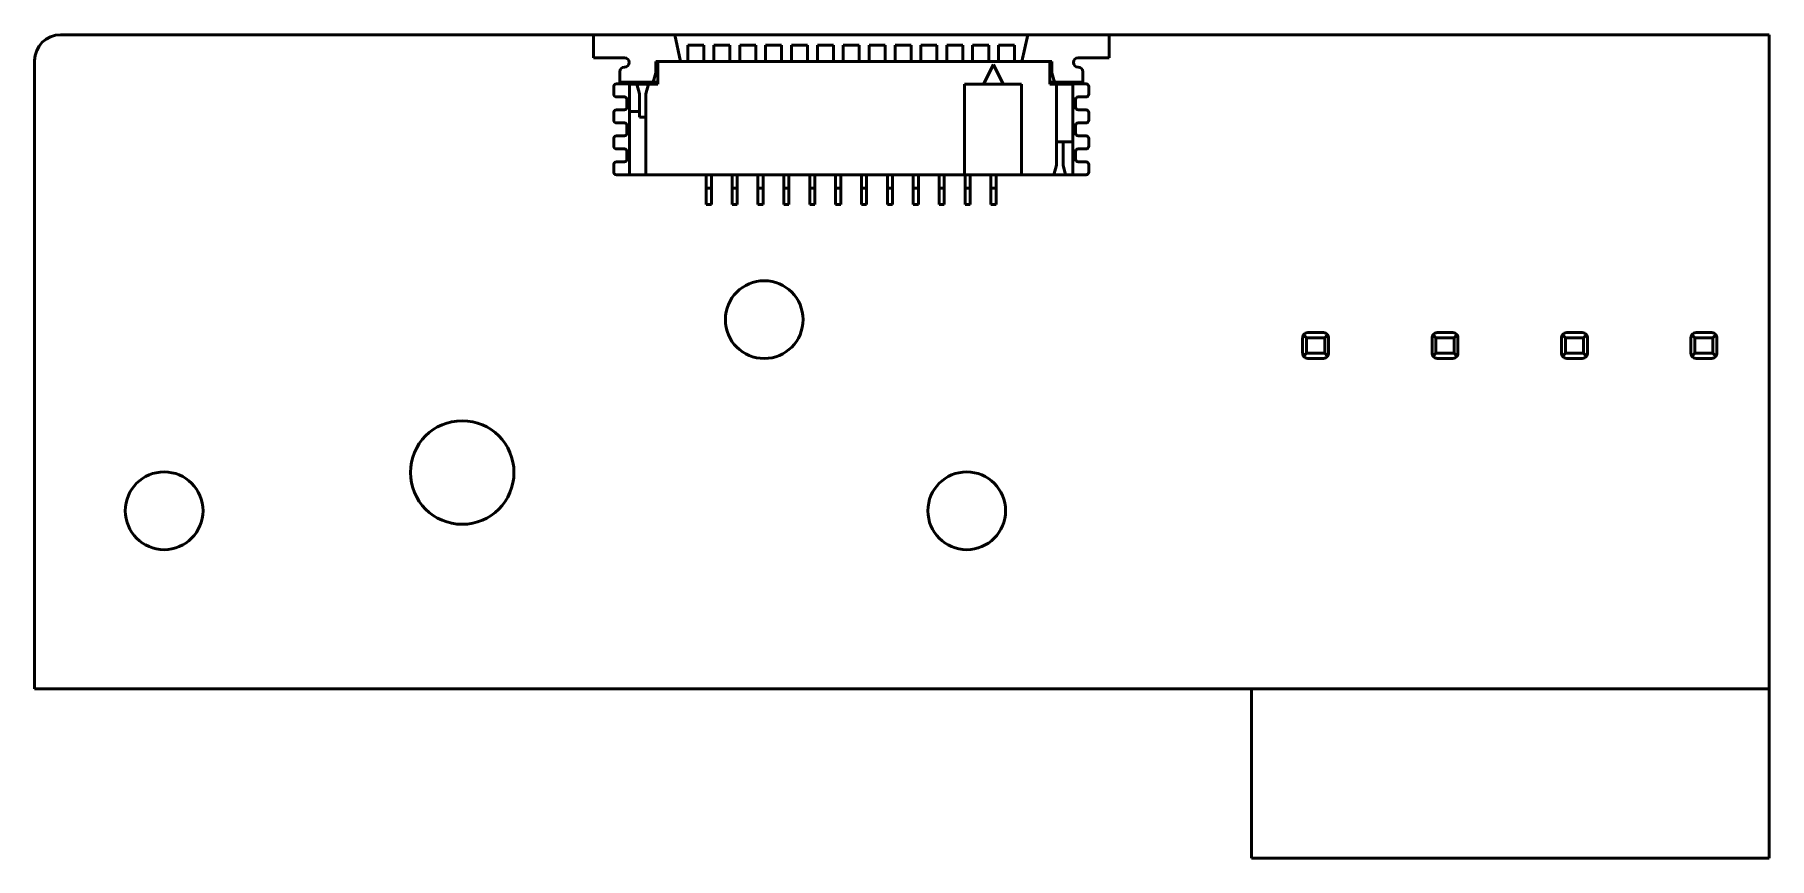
# Model space of a CAD drawing. Header units: inches. Extents: x 4.53 to 7.16, y 3.51 to 4.76.
import ezdxf

# ---------------------------------------------------------------- set-up
doc = ezdxf.new("R2010")
doc.units = ezdxf.units.IN
doc.header["$MEASUREMENT"] = 0
doc.layers.add('Visible (ANSI)', color=7, linetype='Continuous', lineweight=50)

msp = doc.modelspace()

# ---------------------------------------------------------------- linework, layer by layer
at = {"layer": 'Visible (ANSI)'}
for p, q in [((5.3758, 4.7604), (4.5656, 4.7604)), ((5.4995, 4.7604), (5.3758, 4.7604)), ((5.3758, 4.7604), (5.3758, 4.7254)), ((5.4995, 4.7604), (6.0365, 4.7604)), ((5.4995, 4.7604), (5.5085, 4.7195)), ((6.0274, 4.7195), (6.0365, 4.7604)), ((6.1601, 4.7604), (6.0365, 4.7604)), ((7.164, 4.7604), (6.1601, 4.7604)), ((6.1601, 4.7254), (6.1601, 4.7604)), ((7.164, 3.7662), (7.164, 4.7604)), ((5.3758, 4.7254), (5.4231, 4.7254)), ((5.5196, 4.7195), (5.5196, 4.7443)), ((5.544, 4.7443), (5.5196, 4.7443)), ((5.544, 4.7195), (5.544, 4.7443)), ((5.5589, 4.7195), (5.5589, 4.7443)), ((5.5833, 4.7443), (5.5589, 4.7443)), ((5.5833, 4.7195), (5.5833, 4.7443)), ((5.5983, 4.7195), (5.5983, 4.7443)), ((5.6227, 4.7443), (5.5983, 4.7443)), ((5.6227, 4.7195), (5.6227, 4.7443)), ((5.6377, 4.7195), (5.6377, 4.7443)), ((5.6621, 4.7443), (5.6377, 4.7443)), ((5.6621, 4.7195), (5.6621, 4.7443)), ((5.677, 4.7195), (5.677, 4.7443)), ((5.7015, 4.7443), (5.677, 4.7443)), ((5.7015, 4.7195), (5.7015, 4.7443)), ((5.7164, 4.7195), (5.7164, 4.7443)), ((5.7408, 4.7443), (5.7164, 4.7443)), ((5.7408, 4.7195), (5.7408, 4.7443)), ((5.7558, 4.7195), (5.7558, 4.7443)), ((5.7802, 4.7443), (5.7558, 4.7443)), ((5.7802, 4.7195), (5.7802, 4.7443)), ((5.7952, 4.7195), (5.7952, 4.7443)), ((5.8196, 4.7443), (5.7952, 4.7443)), ((5.8196, 4.7195), (5.8196, 4.7443)), ((5.8345, 4.7195), (5.8345, 4.7443)), ((5.8589, 4.7443), (5.8345, 4.7443)), ((5.8589, 4.7195), (5.8589, 4.7443)), ((5.8739, 4.7195), (5.8739, 4.7443)), ((5.8983, 4.7443), (5.8739, 4.7443)), ((5.8983, 4.7195), (5.8983, 4.7443)), ((5.9133, 4.7195), (5.9133, 4.7443)), ((5.9377, 4.7443), (5.9133, 4.7443)), ((5.9377, 4.7195), (5.9377, 4.7443)), ((5.9526, 4.7195), (5.9526, 4.7443)), ((5.977, 4.7443), (5.9526, 4.7443)), ((5.977, 4.7195), (5.977, 4.7443)), ((6.0164, 4.7443), (5.992, 4.7443)), ((5.992, 4.7195), (5.992, 4.7443)), ((6.0164, 4.7195), (6.0164, 4.7443)), ((6.1129, 4.7254), (6.1601, 4.7254)), ((4.5262, 4.721), (4.5262, 3.7662)), ((5.416, 4.7041), (5.416, 4.6884)), ((5.4669, 4.6884), (5.4707, 4.7025)), ((5.4707, 4.7195), (5.4739, 4.7195)), ((5.4707, 4.7025), (5.4707, 4.7195)), ((6.0699, 4.7195), (5.4739, 4.7195)), ((5.4739, 4.7195), (5.4739, 4.6852)), ((5.9841, 4.7151), (5.9692, 4.6852)), ((5.9991, 4.6852), (5.9841, 4.7151)), ((6.0699, 4.6852), (6.0699, 4.7195)), ((6.0699, 4.7195), (6.0731, 4.7195)), ((6.0731, 4.7195), (6.0731, 4.7025)), ((6.0731, 4.7025), (6.0769, 4.6884)), ((6.1199, 4.6884), (6.1199, 4.7041)), ((5.4069, 4.6817), (5.4069, 4.6698)), ((5.4439, 4.6856), (5.4108, 4.6856)), ((5.416, 4.6884), (5.4669, 4.6884)), ((5.431, 4.6852), (5.442, 4.6852)), ((5.431, 4.6852), (5.431, 4.6439)), ((5.4597, 4.6852), (5.442, 4.6852)), ((5.442, 4.6852), (5.4459, 4.6705)), ((5.444, 4.6852), (5.4439, 4.6856)), ((5.4459, 4.6439), (5.4459, 4.6705)), ((5.4558, 4.6705), (5.4597, 4.6852)), ((5.4558, 4.5474), (5.4558, 4.6705)), ((5.4739, 4.6852), (5.4597, 4.6852)), ((5.4669, 4.6884), (5.4739, 4.6884)), ((5.94, 4.5474), (5.94, 4.6852)), ((5.9692, 4.6852), (5.94, 4.6852)), ((5.9692, 4.6852), (5.9991, 4.6852)), ((6.027, 4.6852), (5.9991, 4.6852)), ((6.027, 4.5474), (6.027, 4.6852)), ((6.0699, 4.6884), (6.0769, 4.6884)), ((6.0802, 4.6852), (6.0699, 4.6852)), ((6.0769, 4.6884), (6.1199, 4.6884)), ((6.0802, 4.6852), (6.105, 4.6852)), ((6.0802, 4.5621), (6.0802, 4.6852)), ((6.0822, 4.6856), (6.09, 4.6856)), ((6.0822, 4.6852), (6.0822, 4.6856)), ((6.1251, 4.6856), (6.09, 4.6856)), ((6.09, 4.6856), (6.09, 4.6852)), ((6.105, 4.6852), (6.105, 4.5974)), ((6.1291, 4.6698), (6.1291, 4.6817)), ((5.4108, 4.6659), (5.423, 4.6659)), ((5.423, 4.6461), (5.4108, 4.6461)), ((5.4269, 4.6619), (5.4269, 4.6501)), ((5.431, 4.6439), (5.4459, 4.6439)), ((5.431, 4.5474), (5.431, 4.6439)), ((5.4459, 4.6439), (5.4459, 4.6352)), ((6.109, 4.6501), (6.109, 4.6619)), ((6.1129, 4.6659), (6.1251, 4.6659)), ((6.1251, 4.6461), (6.1129, 4.6461)), ((5.4069, 4.6422), (5.4069, 4.6303)), ((5.4108, 4.6264), (5.423, 4.6264)), ((5.4269, 4.6225), (5.4269, 4.6106)), ((5.4558, 4.6352), (5.4459, 4.6352)), ((6.109, 4.6106), (6.109, 4.6225)), ((6.1129, 4.6264), (6.1251, 4.6264)), ((6.1291, 4.6303), (6.1291, 4.6422)), ((5.4069, 4.6027), (5.4069, 4.5908)), ((5.423, 4.6066), (5.4108, 4.6066)), ((6.0802, 4.5974), (6.09, 4.5974)), ((6.09, 4.5974), (6.105, 4.5974)), ((6.09, 4.5621), (6.09, 4.5974)), ((6.105, 4.5474), (6.105, 4.5974)), ((6.1251, 4.6066), (6.1129, 4.6066)), ((6.1291, 4.5908), (6.1291, 4.6027)), ((5.4108, 4.5869), (5.423, 4.5869)), ((5.423, 4.5672), (5.4108, 4.5672)), ((5.4269, 4.583), (5.4269, 4.5711)), ((6.109, 4.5711), (6.109, 4.583)), ((6.1129, 4.5869), (6.1251, 4.5869)), ((6.1251, 4.5672), (6.1129, 4.5672)), ((5.4069, 4.5632), (5.4069, 4.5514)), ((5.4108, 4.5474), (5.431, 4.5474)), ((5.4558, 4.5474), (5.431, 4.5474)), ((5.4558, 4.5474), (5.94, 4.5474)), ((5.5473, 4.5273), (5.5473, 4.5474)), ((5.5552, 4.5273), (5.5552, 4.5474)), ((5.5867, 4.5273), (5.5867, 4.5474)), ((5.5946, 4.5273), (5.5946, 4.5474)), ((5.6261, 4.5273), (5.6261, 4.5474)), ((5.6339, 4.5273), (5.6339, 4.5474)), ((5.6654, 4.5273), (5.6654, 4.5474)), ((5.6733, 4.5273), (5.6733, 4.5474)), ((5.7048, 4.5273), (5.7048, 4.5474)), ((5.7127, 4.5273), (5.7127, 4.5474)), ((5.7442, 4.5273), (5.7442, 4.5474)), ((5.752, 4.5273), (5.752, 4.5474)), ((5.7835, 4.5273), (5.7835, 4.5474)), ((5.7914, 4.5273), (5.7914, 4.5474)), ((5.8229, 4.5273), (5.8229, 4.5474)), ((5.8308, 4.5273), (5.8308, 4.5474)), ((5.8623, 4.5273), (5.8623, 4.5474)), ((5.8702, 4.5273), (5.8702, 4.5474)), ((5.9017, 4.5273), (5.9017, 4.5474)), ((5.9095, 4.5273), (5.9095, 4.5474)), ((6.027, 4.5474), (5.94, 4.5474)), ((5.941, 4.5273), (5.941, 4.5474)), ((5.9489, 4.5273), (5.9489, 4.5474)), ((5.9804, 4.5273), (5.9804, 4.5474)), ((5.9883, 4.5273), (5.9883, 4.5474)), ((6.027, 4.5474), (6.0762, 4.5474)), ((6.0802, 4.5621), (6.0762, 4.5474)), ((6.094, 4.5474), (6.0762, 4.5474)), ((6.094, 4.5474), (6.09, 4.5621)), ((6.105, 4.5474), (6.094, 4.5474)), ((6.105, 4.5474), (6.1251, 4.5474)), ((6.1291, 4.5514), (6.1291, 4.5632)), ((5.5473, 4.5222), (5.5473, 4.5273)), ((5.5552, 4.5273), (5.5473, 4.5273)), ((5.5473, 4.5077), (5.5473, 4.5222)), ((5.5552, 4.5222), (5.5552, 4.5273)), ((5.5552, 4.5077), (5.5552, 4.5222)), ((5.5867, 4.5222), (5.5867, 4.5273)), ((5.5946, 4.5273), (5.5867, 4.5273)), ((5.5867, 4.5077), (5.5867, 4.5222)), ((5.5946, 4.5222), (5.5946, 4.5273)), ((5.5946, 4.5077), (5.5946, 4.5222)), ((5.6261, 4.5222), (5.6261, 4.5273)), ((5.6339, 4.5273), (5.6261, 4.5273)), ((5.6261, 4.5077), (5.6261, 4.5222)), ((5.6339, 4.5222), (5.6339, 4.5273)), ((5.6339, 4.5077), (5.6339, 4.5222)), ((5.6654, 4.5222), (5.6654, 4.5273)), ((5.6733, 4.5273), (5.6654, 4.5273)), ((5.6654, 4.5077), (5.6654, 4.5222)), ((5.6733, 4.5222), (5.6733, 4.5273)), ((5.6733, 4.5077), (5.6733, 4.5222)), ((5.7048, 4.5222), (5.7048, 4.5273)), ((5.7127, 4.5273), (5.7048, 4.5273)), ((5.7048, 4.5077), (5.7048, 4.5222)), ((5.7127, 4.5222), (5.7127, 4.5273)), ((5.7127, 4.5077), (5.7127, 4.5222)), ((5.7442, 4.5222), (5.7442, 4.5273)), ((5.752, 4.5273), (5.7442, 4.5273)), ((5.7442, 4.5077), (5.7442, 4.5222)), ((5.752, 4.5222), (5.752, 4.5273)), ((5.752, 4.5077), (5.752, 4.5222)), ((5.7835, 4.5222), (5.7835, 4.5273)), ((5.7914, 4.5273), (5.7835, 4.5273)), ((5.7835, 4.5077), (5.7835, 4.5222)), ((5.7914, 4.5222), (5.7914, 4.5273)), ((5.7914, 4.5077), (5.7914, 4.5222)), ((5.8229, 4.5222), (5.8229, 4.5273)), ((5.8308, 4.5273), (5.8229, 4.5273)), ((5.8229, 4.5077), (5.8229, 4.5222)), ((5.8308, 4.5222), (5.8308, 4.5273)), ((5.8308, 4.5077), (5.8308, 4.5222)), ((5.8623, 4.5222), (5.8623, 4.5273)), ((5.8702, 4.5273), (5.8623, 4.5273)), ((5.8623, 4.5077), (5.8623, 4.5222)), ((5.8702, 4.5222), (5.8702, 4.5273)), ((5.8702, 4.5077), (5.8702, 4.5222)), ((5.9017, 4.5222), (5.9017, 4.5273)), ((5.9095, 4.5273), (5.9017, 4.5273)), ((5.9017, 4.5077), (5.9017, 4.5222)), ((5.9095, 4.5222), (5.9095, 4.5273)), ((5.9095, 4.5077), (5.9095, 4.5222)), ((5.941, 4.5222), (5.941, 4.5273)), ((5.9489, 4.5273), (5.941, 4.5273)), ((5.941, 4.5077), (5.941, 4.5222)), ((5.9489, 4.5222), (5.9489, 4.5273)), ((5.9489, 4.5077), (5.9489, 4.5222)), ((5.9804, 4.5222), (5.9804, 4.5273)), ((5.9883, 4.5273), (5.9804, 4.5273)), ((5.9804, 4.5077), (5.9804, 4.5222)), ((5.9883, 4.5222), (5.9883, 4.5273)), ((5.9883, 4.5077), (5.9883, 4.5222)), ((5.5473, 4.5077), (5.5473, 4.5025)), ((5.5552, 4.5025), (5.5473, 4.5025)), ((5.5552, 4.5077), (5.5552, 4.5025)), ((5.5867, 4.5077), (5.5867, 4.5025)), ((5.5946, 4.5025), (5.5867, 4.5025)), ((5.5946, 4.5077), (5.5946, 4.5025)), ((5.6261, 4.5077), (5.6261, 4.5025)), ((5.6339, 4.5025), (5.6261, 4.5025)), ((5.6339, 4.5077), (5.6339, 4.5025)), ((5.6654, 4.5077), (5.6654, 4.5025)), ((5.6733, 4.5025), (5.6654, 4.5025)), ((5.6733, 4.5077), (5.6733, 4.5025)), ((5.7048, 4.5077), (5.7048, 4.5025)), ((5.7127, 4.5025), (5.7048, 4.5025)), ((5.7127, 4.5077), (5.7127, 4.5025)), ((5.7442, 4.5077), (5.7442, 4.5025)), ((5.752, 4.5025), (5.7442, 4.5025)), ((5.752, 4.5077), (5.752, 4.5025)), ((5.7835, 4.5077), (5.7835, 4.5025)), ((5.7914, 4.5025), (5.7835, 4.5025)), ((5.7914, 4.5077), (5.7914, 4.5025)), ((5.8229, 4.5077), (5.8229, 4.5025)), ((5.8308, 4.5025), (5.8229, 4.5025)), ((5.8308, 4.5077), (5.8308, 4.5025)), ((5.8623, 4.5077), (5.8623, 4.5025)), ((5.8702, 4.5025), (5.8623, 4.5025)), ((5.8702, 4.5077), (5.8702, 4.5025)), ((5.9017, 4.5077), (5.9017, 4.5025)), ((5.9095, 4.5025), (5.9017, 4.5025)), ((5.9095, 4.5077), (5.9095, 4.5025)), ((5.941, 4.5077), (5.941, 4.5025)), ((5.9489, 4.5025), (5.941, 4.5025)), ((5.9489, 4.5077), (5.9489, 4.5025)), ((5.9804, 4.5077), (5.9804, 4.5025)), ((5.9883, 4.5025), (5.9804, 4.5025)), ((5.9883, 4.5077), (5.9883, 4.5025)), ((6.4544, 4.2998), (6.4544, 4.2762)), ((6.4603, 4.2998), (6.4559, 4.3044)), ((6.4603, 4.2998), (6.4603, 4.2762)), ((6.4603, 4.2998), (6.4879, 4.2998)), ((6.4623, 4.3077), (6.4859, 4.3077)), ((6.4879, 4.2998), (6.4923, 4.3044)), ((6.4879, 4.2998), (6.4879, 4.2762)), ((6.4938, 4.2998), (6.4938, 4.2762)), ((6.6512, 4.2998), (6.6512, 4.2762)), ((6.6571, 4.2998), (6.6527, 4.3044)), ((6.6571, 4.2998), (6.6571, 4.2762)), ((6.6571, 4.2998), (6.6847, 4.2998)), ((6.6591, 4.3077), (6.6827, 4.3077)), ((6.6847, 4.2998), (6.6891, 4.3044)), ((6.6847, 4.2998), (6.6847, 4.2762)), ((6.6906, 4.2998), (6.6906, 4.2762)), ((6.8481, 4.2998), (6.8481, 4.2762)), ((6.854, 4.2998), (6.8496, 4.3044)), ((6.854, 4.2998), (6.854, 4.2762)), ((6.854, 4.2998), (6.8816, 4.2998)), ((6.856, 4.3077), (6.8796, 4.3077)), ((6.8816, 4.2998), (6.886, 4.3044)), ((6.8816, 4.2998), (6.8816, 4.2762)), ((6.8875, 4.2998), (6.8875, 4.2762)), ((7.0449, 4.2998), (7.0449, 4.2762)), ((7.0508, 4.2998), (7.0464, 4.3044)), ((7.0508, 4.2998), (7.0508, 4.2762)), ((7.0508, 4.2998), (7.0784, 4.2998)), ((7.0528, 4.3077), (7.0764, 4.3077)), ((7.0784, 4.2998), (7.0828, 4.3044)), ((7.0784, 4.2998), (7.0784, 4.2762)), ((7.0843, 4.2998), (7.0843, 4.2762)), ((6.4603, 4.2762), (6.4559, 4.2716)), ((6.4603, 4.2762), (6.4879, 4.2762)), ((6.4879, 4.2762), (6.4923, 4.2716)), ((6.6571, 4.2762), (6.6527, 4.2716)), ((6.6571, 4.2762), (6.6847, 4.2762)), ((6.6847, 4.2762), (6.6891, 4.2716)), ((6.854, 4.2762), (6.8496, 4.2716)), ((6.854, 4.2762), (6.8816, 4.2762)), ((6.8816, 4.2762), (6.886, 4.2716)), ((7.0508, 4.2762), (7.0464, 4.2716)), ((7.0508, 4.2762), (7.0784, 4.2762)), ((7.0784, 4.2762), (7.0828, 4.2716)), ((6.4623, 4.2683), (6.4859, 4.2683)), ((6.6591, 4.2683), (6.6827, 4.2683)), ((6.856, 4.2683), (6.8796, 4.2683)), ((7.0528, 4.2683), (7.0764, 4.2683)), ((4.5262, 3.7662), (7.164, 3.7662)), ((6.3766, 3.5084), (6.3766, 3.7662)), ((7.164, 3.7662), (7.164, 3.5084)), ((7.164, 3.5084), (6.3766, 3.5084))]:
    msp.add_line(p, q, dxfattribs=at)
for centre, radius in [((5.6356, 4.3273), 0.0591), ((5.1764, 4.0949), 0.0787), ((4.7231, 4.0367), 0.0591), ((5.9436, 4.0367), 0.0591)]:
    msp.add_circle(centre, radius, dxfattribs=at)
for centre, radius, start, end in [((4.5656, 4.721), 0.0394, 90, 180), ((5.4231, 4.7183), 0.00709, 270, 90), ((6.1129, 4.7183), 0.00709, 90, 270), ((5.4231, 4.7041), 0.00709, 90, 180), ((6.1129, 4.7041), 0.00709, 0, 90), ((5.4108, 4.6817), 0.00394, 90, 180), ((5.4108, 4.6698), 0.00394, 180, 270), ((6.1251, 4.6817), 0.00394, 0, 90), ((6.1251, 4.6698), 0.00394, 270, 0), ((5.4108, 4.6422), 0.00394, 90, 180), ((5.423, 4.6619), 0.00394, 0, 90), ((5.423, 4.6501), 0.00394, 270, 0), ((6.1129, 4.6619), 0.00394, 90, 180), ((6.1129, 4.6501), 0.00394, 180, 270), ((6.1251, 4.6422), 0.00394, 0, 90), ((5.4108, 4.6303), 0.00394, 180, 270), ((5.423, 4.6225), 0.00394, 0, 90), ((6.1129, 4.6225), 0.00394, 90, 180), ((6.1251, 4.6303), 0.00394, 270, 0), ((5.4108, 4.6027), 0.00394, 90, 180), ((5.4108, 4.5908), 0.00394, 180, 270), ((5.423, 4.6106), 0.00394, 270, 0), ((6.1129, 4.6106), 0.00394, 180, 270), ((6.1251, 4.6027), 0.00394, 0, 90), ((6.1251, 4.5908), 0.00394, 270, 0), ((5.4108, 4.5632), 0.00394, 90, 180), ((5.423, 4.583), 0.00394, 0, 90), ((5.423, 4.5711), 0.00394, 270, 0), ((6.1129, 4.583), 0.00394, 90, 180), ((6.1129, 4.5711), 0.00394, 180, 270), ((6.1251, 4.5632), 0.00394, 0, 90), ((5.4108, 4.5514), 0.00394, 180, 270), ((6.1251, 4.5514), 0.00394, 270, 0), ((6.4623, 4.2998), 0.00787, 144.3259, 180), ((6.4623, 4.2998), 0.00787, 90, 144.3259), ((6.4859, 4.2998), 0.00787, 35.6741, 90), ((6.4859, 4.2998), 0.00787, 0, 35.6741), ((6.6591, 4.2998), 0.00787, 144.3259, 180), ((6.6591, 4.2998), 0.00787, 90, 144.3259), ((6.6827, 4.2998), 0.00787, 35.6741, 90), ((6.6827, 4.2998), 0.00787, 0, 35.6741), ((6.856, 4.2998), 0.00787, 144.3259, 180), ((6.856, 4.2998), 0.00787, 90, 144.3259), ((6.8796, 4.2998), 0.00787, 35.6741, 90), ((6.8796, 4.2998), 0.00787, 0, 35.6741), ((7.0528, 4.2998), 0.00787, 144.3259, 180), ((7.0528, 4.2998), 0.00787, 90, 144.3259), ((7.0764, 4.2998), 0.00787, 35.6741, 90), ((7.0764, 4.2998), 0.00787, 0, 35.6741), ((6.4623, 4.2762), 0.00787, 180, 215.6741), ((6.4859, 4.2762), 0.00787, 324.3259, 0), ((6.6591, 4.2762), 0.00787, 180, 215.6741), ((6.6827, 4.2762), 0.00787, 324.3259, 0), ((6.856, 4.2762), 0.00787, 180, 215.6741), ((6.8796, 4.2762), 0.00787, 324.3259, 0), ((7.0528, 4.2762), 0.00787, 180, 215.6741), ((7.0764, 4.2762), 0.00787, 324.3259, 0), ((6.4623, 4.2762), 0.00787, 215.6741, 270), ((6.4859, 4.2762), 0.00787, 270, 324.3259), ((6.6591, 4.2762), 0.00787, 215.6741, 270), ((6.6827, 4.2762), 0.00787, 270, 324.3259), ((6.856, 4.2762), 0.00787, 215.6741, 270), ((6.8796, 4.2762), 0.00787, 270, 324.3259), ((7.0528, 4.2762), 0.00787, 215.6741, 270), ((7.0764, 4.2762), 0.00787, 270, 324.3259)]:
    msp.add_arc(centre, radius, start, end, dxfattribs=at)

doc.saveas('drawing.dxf')
